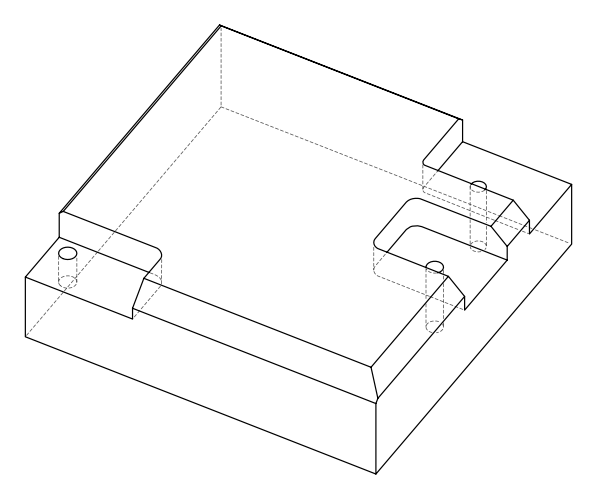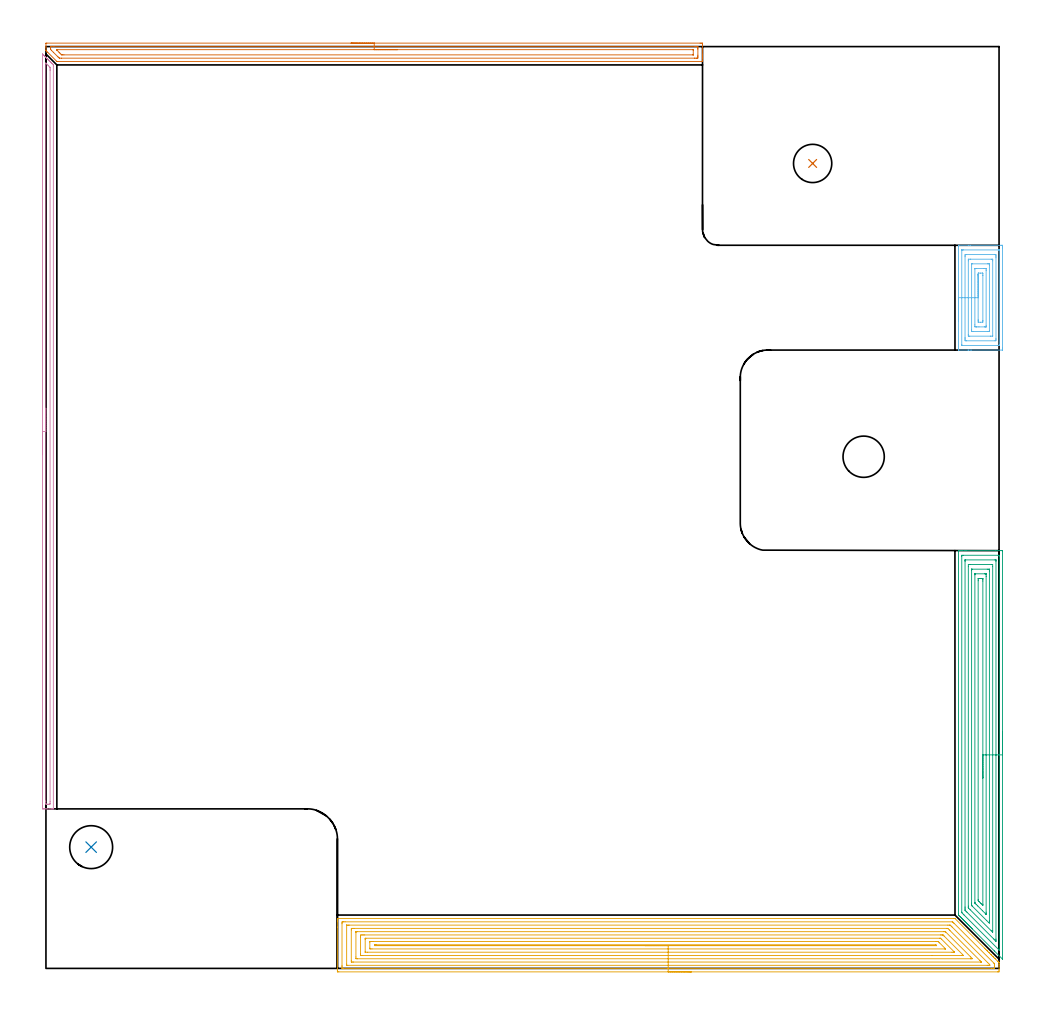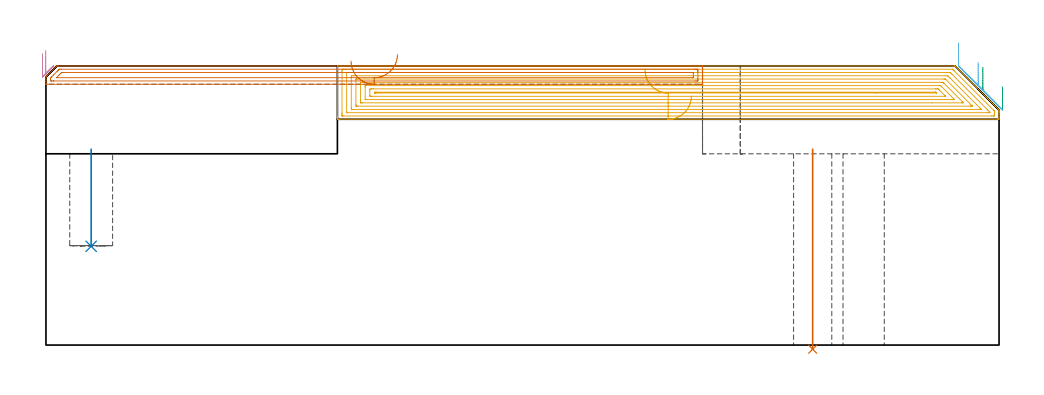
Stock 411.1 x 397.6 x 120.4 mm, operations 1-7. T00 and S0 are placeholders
(PLAN: 13 operations, 7 tool changes, 112.4 min)
(1 INDEXABLE_INSERT_DRILL_THROUGH_HOLE_FROM_SOLID | STEP1HOLE_1 | NXT0302_004 | 0.35 min | 25695 mm3)
(2 INDEXABLE_INSERT_DRILL_BLIND_HOLE_FROM_SOLID | STEP1POCKET | NXT0302_008 | 0.18 min | 20820 mm3)
(3 AREA_MILL | FG_CHAMFER_SURFACE | UGT0205_001 | 9.69 min | 33712 mm3)
(4 AREA_MILL_1 | FG_CHAMFER_SURFACE_1 | UGT0205_001 | 5.35 min | 3662 mm3)
(5 AREA_MILL_2 | FG_CHAMFER_SURFACE_2 | UGT0205_001 | 20.21 min | 74869 mm3)
(6 AREA_MILL_3 | FG_CHAMFER_SURFACE_3 | UGT0205_001 | 2.86 min | 10962 mm3)
(7 AREA_MILL_4 | FG_CHAMFER_SURFACE_4 | UGT0205_001 | 6.98 min | 8929 mm3)
(8 MILL_CORNER_NOTCH_RECTANGULAR | CORNER_NOTCH_RECTANGULAR | NXT0201_011 | Follow Part, ap 3, ae 75% | 39.66 min | 405418 mm3)
(9 MILL_CORNER_NOTCH_RECTANGULAR_1 | CORNER_NOTCH_RECTANGULAR_1 | UGT0201_094 | Follow Part, ap 5, ae 75% | 12.35 min | 314017 mm3)
(10 MILL_SLOT | SLOT_PARTIAL_RECTANGULAR | UGT0201_094 | Follow Part, ap 5, ae 75% | 13.94 min | 360773 mm3)
(11 SPOT_DRILL | STEP1HOLE | NXT0321_9005460120000 | 0.06 min | 214 mm3)
(12 DRILL_THROUGH_HOLE_INTO_CENTER | STEP1HOLE | NXT0301_065 | 0.36 min | 5537 mm3)
(13 DRILL_TO_ENLARGE_THROUGH_HOLE | STEP1HOLE | UGT0301_248 | 0.37 min | 14740 mm3)
(TOOL NXT0302_004 | Index. Insert Drill 16.5mm [880-D1650L20-05] | D16.5 PA176 FL83 Z2)
(TOOL NXT0302_008 | Index. Insert Drill 18.5mm [880-D1850L25-05] | D18.5 PA176 FL93 Z2)
(TOOL UGT0205_001 | Chamfer Mill 20 x 3 x 45 deg. | D20 FL50 Z2)
(TOOL NXT0201_011 | ENDMILL 12mm [2P460-1200-NA 1630] | D12 FL38 Z6)
(TOOL UGT0201_094 | End mill 20 mm | D20 FL38 Z4)
(TOOL NXT0321_9005460120000 | NC Spot Drill, 142deg, 12mm, Carbide, Uncoated | D12 PA142 FL30 Z2)
(TOOL NXT0301_065 | Carbide Drill 9.4mm [860.1-0940-075A1-MM 2214] | D9.4 PA140 FL98 Z2)
(TOOL UGT0301_248 | Twist Drill 17.8 mm | D17.8 PA118 FL130 Z2)
(OP 1 INDEXABLE_INSERT_DRILL_THROUGH_HOLE_FROM_SOLID)
G17 G21 G94 G90
T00 M6
G54
G17 G0 G90 X330.7 Y347.2 S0 M3
G43 Z130.4 H1
G94 G81 G98 Z-1.788 F250. R84.5
G80
M5
M2
(OP 2 INDEXABLE_INSERT_DRILL_BLIND_HOLE_FROM_SOLID)
G17 G21 G94 G90
T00 M6
G54
G17 G0 G90 X19.5 Y52.3 S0 M3
G43 Z130.4 H1
G94 G81 G98 Z42.6 F250. R84.5
G80
M5
M2
(OP 3 AREA_MILL)
G17 G21 G94 G90
T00 M6
G54
G17 G0 G90 X412.6 Y102.1 S1061 M3
G43 Z130.4 H0
Z111.4
G94 G1 Y102.062 Z110.528 F250.
Y101.948 Z109.664
Y101.759 Z108.812
Y101.497 Z107.98
Y101.163 Z107.174
Y100.76 Z106.4
Y100.292 Z105.664
Y99.76 Z104.972
Y99.171 Z104.329
Y98.528 Z103.74
Y97.836 Z103.209
Y97.1 Z102.74
Y96.326 Z102.337
Y95.52 Z102.003
Y94.688 Z101.741
Y93.837 Z101.552
Y92.972 Z101.438
Y92.1 Z101.4
Y4.122
X412.597 Y4.015 Z101.402
X412.595 Y4.013 Z101.403
X412.584 Y4.015 Z101.413
X409.069 Y7.531 Z104.931
X399.535 Y17.064 Z114.462
X399.491 Y17.108 Z114.508
X399.282 Y17.317 Z114.717
X399.238 Y17.361 Z114.759
X399.194 Y17.406 Z114.805
X398.986 Y17.614 Z115.013
X398.941 Y17.658 Z115.056
X398.896 Y17.704 Z115.103
X398.689 Y17.91 Z115.31
X398.644 Y17.955 Z115.353
X398.598 Y18.001 Z115.401
X398.393 Y18.207 Z115.606
X398.347 Y18.252 Z115.65
X398.301 Y18.299 Z115.698
X398.096 Y18.503 Z115.903
X398.05 Y18.549 Z115.947
X398.003 Y18.596 Z115.996
X397.8 Y18.8 Z116.199
X397.753 Y18.846 Z116.244
X397.706 Y18.894 Z116.293
X397.503 Y19.096 Z116.496
X397.456 Y19.143 Z116.541
X397.408 Y19.192 Z116.591
X397.207 Y19.393 Z116.792
X397.159 Y19.44 Z116.838
X397.11 Y19.489 Z116.888
X396.91 Y19.69 Z117.089
X396.862 Y19.737 Z117.135
X396.813 Y19.787 Z117.186
X396.614 Y19.986 Z117.385
X396.565 Y20.034 Z117.432
X396.515 Y20.084 Z117.484
X396.317 Y20.283 Z117.682
X396.267 Y20.331 Z117.73
X396.218 Y20.382 Z117.781
X396.02 Y20.579 Z117.979
X395.97 Y20.628 Z118.027
X395.92 Y20.679 Z118.079
X395.724 Y20.876 Z118.275
X395.673 Y20.925 Z118.324
X395.623 Y20.977 Z118.376
X395.427 Y21.172 Z118.572
X395.376 Y21.222 Z118.621
X395.325 Y21.275 Z118.674
X395.131 Y21.469 Z118.868
X395.079 Y21.52 Z118.918
X395.027 Y21.572 Z118.972
X394.834 Y21.765 Z119.165
X394.782 Y21.817 Z119.215
X394.73 Y21.87 Z119.269
X394.538 Y22.062 Z119.461
X394.485 Y22.114 Z119.512
X394.432 Y22.167 Z119.567
X394.241 Y22.359 Z119.758
X394.188 Y22.411 Z119.809
X394.134 Y22.465 Z119.864
X394.019 Y22.58 Z119.979
X393.729 Y22.87 Z120.267
X393.605 Y22.997 Z120.391
X393.6 Y23.358 Z120.4
X393.607 Y180.04 Z120.393
X393.605 Y180.113 Z120.39
X393.618 Y180.191 Z120.373
X393.636 Y180.197 Z120.355
X393.652 Y180.2 Z120.339
X394.03 Z119.969
X394.427 Z119.573
X395.079 Z118.916
X396.296 Z117.7
X396.862 Z117.133
X409.561 Z104.436
X412.012 Z101.985
X412.296 Y180.198 Z101.701
X412.592 Y180.19 Z101.406
X412.599 Y179.895 Z101.399
X412.6 Y92.1 Z101.4
X411.186 Z102.814
Y8.116
X411.184 Y8.051 Z102.816
X411.179 Y7.922 Z102.821
X411.174 Y7.886 Z102.826
X411.158 Y7.897 Z102.842
X411.121 Y7.93 Z102.879
X395.97 Y23.079 Z118.03
X395.693 Y23.358 Z118.307
X395.079 Y23.983 Z118.921
X395.021 Y24.06 Z118.979
X395.016 Y24.186 Z118.984
X395.015 Y24.25 Z118.985
X395.021 Y177.863 Z118.979
X395.022 Y177.92 Z118.978
X395.027 Y178.036 Z118.973
X395.036 Y178.19 Z118.964
X395.079 Y178.193 Z118.921
X395.576 Y178.199 Z118.424
X410.727 Z103.273
X411.121 Y178.193 Z102.879
X411.171 Y178.19 Z102.829
X411.18 Y178. Z102.82
X411.185 Y177.87 Z102.815
X411.186 Y177.805 Z102.814
Y177.74
Y92.1
X409.771 Z104.229
Y12.645
X409.77 Y12.212 Z104.23
X409.767 Y11.752 Z104.233
X409.766 Y11.746 Z104.234
X409.752 Y11.752 Z104.248
X409.338 Y12.162 Z104.662
X408.854 Y12.645 Z105.146
X397.249 Y24.25 Z116.751
X396.862 Y24.639 Z117.138
X396.611 Y24.895 Z117.389
X396.487 Y25.024 Z117.513
X396.435 Y25.086 Z117.565
X396.434 Y25.143 Z117.566
X396.43 Y25.575 Z117.57
X396.429 Y26.036 Z117.571
Y26.47
X396.436 Y175.553 Z117.564
X396.438 Y176.019 Z117.562
X396.44 Y176.126 Z117.56
X396.442 Y176.175 Z117.558
X396.452 Y176.19 Z117.548
X396.501 Y176.193 Z117.499
X396.682 Y176.199 Z117.318
X409.338 Y176.2 Z104.662
X409.519 Y176.198 Z104.481
X409.639 Y176.195 Z104.361
X409.734 Y176.19 Z104.266
X409.765 Y176.181 Z104.235
X409.766 Y176.163 Z104.234
X409.769 Y176.019 Z104.231
X409.771 Y175.586 Z104.229
Y92.1
X408.357 Z105.643
Y16.216
X408.355 Y15.869 Z105.645
X408.353 Y15.696 Z105.647
X408.351 Y15.625 Z105.649
X408.305 Y15.656 Z105.695
X407.734 Y16.216 Z106.266
X398.644 Y25.305 Z115.356
X397.916 Y26.036 Z116.084
X397.868 Y26.092 Z116.132
X397.85 Y26.116 Z116.15
X397.848 Y26.137 Z116.152
X397.845 Y26.237 Z116.155
X397.843 Y26.437 Z116.157
Y26.839
X397.85 Y173.341 Z116.15
X397.855 Y174.132 Z116.145
X397.856 Y174.181 Z116.144
X397.894 Y174.19 Z116.106
X398.001 Y174.194 Z115.999
X398.215 Y174.198 Z115.785
X398.644 Y174.2 Z115.356
X407.999 Y174.199 Z106.001
X408.204 Y174.197 Z105.796
X408.306 Y174.193 Z105.694
X408.35 Y174.19 Z105.65
X408.357 Y173.341 Z105.643
Y92.1
X406.943 Z107.057
X406.942 Y20.402 Z107.058
X406.938 Y19.787 Z107.062
X406.936 Y19.515 Z107.064
X406.665 Y19.742 Z107.335
X406.614 Y19.787 Z107.386
X405.774 Y20.625 Z108.226
X399.47 Y26.929 Z114.53
X399.405 Y26.997 Z114.595
X399.277 Y27.134 Z114.723
X399.264 Y27.2 Z114.736
X399.259 Y27.822 Z114.741
X399.258 Y28.099 Z114.742
X399.264 Y171.827 Z114.736
X399.266 Y172.099 Z114.734
X399.268 Y172.176 Z114.732
X399.271 Y172.191 Z114.729
X399.275 Y172.194 Z114.725
X399.294 Y172.197 Z114.706
X399.374 Y172.199 Z114.626
X399.535 Y172.2 Z114.465
X406.022 Z107.978
X406.665 Y172.197 Z107.335
X406.919 Y172.194 Z107.081
X406.937 Y172.183 Z107.063
X406.939 Y172.174 Z107.061
X406.942 Y171.555 Z107.058
X406.943 Y171.277 Z107.057
Y92.1
X405.529 Z108.471
Y24.25
X405.527 Y23.605 Z108.473
X405.523 Y23.358 Z108.477
X405.522 Y23.337 Z108.478
X405.519 Y23.338 Z108.481
X405.493 Y23.358 Z108.507
X403.991 Y24.856 Z110.009
X401.919 Y26.929 Z112.081
X401.318 Y27.531 Z112.682
X401.029 Y27.822 Z112.971
X400.738 Y28.122 Z113.262
X400.678 Y28.191 Z113.322
X400.676 Y28.227 Z113.324
X400.673 Y28.307 Z113.327
X400.672 Y28.468 Z113.328
X400.678 Y169.77 Z113.322
X400.68 Y170.09 Z113.32
X400.683 Y170.169 Z113.317
X400.684 Y170.183 Z113.316
X400.695 Y170.19 Z113.305
X400.745 Y170.194 Z113.255
X400.889 Y170.199 Z113.111
X404.882 Y170.2 Z109.118
X405.347 Y170.198 Z108.653
X405.492 Y170.191 Z108.508
X405.522 Y170.189 Z108.478
X405.524 Y170.137 Z108.476
X405.527 Y170.017 Z108.473
X405.528 Y169.77 Z108.472
X405.529 Y169.122 Z108.471
Y92.1
X404.115 Z109.885
X404.114 Y27.698 Z109.886
X404.113 Y27.574 Z109.887
X404.108 Y27.327 Z109.892
X404.103 Y27.205 Z109.897
X404.067 Y27.238 Z109.933
X403.991 Y27.309 Z110.009
X403.476 Y27.822 Z110.524
X403.1 Y28.197 Z110.9
X402.584 Y28.714 Z111.416
X402.209 Y29.096 Z111.791
X402.149 Y29.16 Z111.851
X402.093 Y29.241 Z111.907
X402.088 Y29.484 Z111.912
X402.086 Y29.607 Z111.914
X402.092 Y167.208 Z111.908
X402.097 Y167.984 Z111.903
X402.099 Y168.095 Z111.901
X402.107 Y168.19 Z111.893
X402.209 Y168.192 Z111.791
X402.885 Y168.199 Z111.115
X403.1 Y168.2 Z110.9
X403.777 Y168.199 Z110.223
X403.991 Y168.194 Z110.009
X404.062 Y168.19 Z109.938
X404.108 Y168.182 Z109.892
X404.11 Y168.108 Z109.89
X404.113 Y167.984 Z109.887
X404.114 Y167.861 Z109.886
X404.115 Y167.092 Z109.885
Y92.1
Y91.228 Z109.923
Y90.364 Z110.037
Y89.512 Z110.226
Y88.68 Z110.488
Y87.874 Z110.822
Y87.1 Z111.225
Y86.364 Z111.694
Y85.672 Z112.225
Y85.029 Z112.814
Y84.44 Z113.457
Y83.909 Z114.15
Y83.44 Z114.885
Y83.037 Z115.659
Y82.703 Z116.465
Y82.441 Z117.297
Y82.252 Z118.149
Y82.138 Z119.014
Y82.1 Z119.885
G0 Z130.4
M5
M2
(OP 4 AREA_MILL_1)
G17 G21 G94 G90
T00 M6
G54
G17 G0 G90 X-1.5 Y221.6 S1061 M3
G43 Z130.4 H0
Z125.7
G94 G1 Y221.638 Z124.828 F250.
Y221.752 Z123.963
Y221.941 Z123.112
Y222.203 Z122.28
Y222.537 Z121.474
Y222.94 Z120.7
Y223.408 Z119.964
Y223.94 Z119.272
Y224.529 Z118.629
Y225.172 Z118.04
Y225.864 Z117.508
Y226.6 Z117.04
Y227.374 Z116.637
Y228.18 Z116.303
Y229.012 Z116.041
Y229.863 Z115.852
Y230.728 Z115.738
Y231.6 Z115.7
Y394.161
X-1.494 Y394.375 Z115.703
X-1.493 Y394.382 Z115.705
X-1.474 Y394.375 Z115.724
X-1.08 Y393.98 Z116.12
X-0.93 Y393.831 Z116.267
X-0.879 Y393.779 Z116.32
X-0.685 Y393.586 Z116.514
X-0.633 Y393.535 Z116.564
X-0.581 Y393.481 Z116.618
X-0.39 Y393.29 Z116.809
X-0.337 Y393.238 Z116.86
X-0.283 Y393.183 Z116.916
X-0.094 Y392.995 Z117.105
X-0.04 Y392.941 Z117.157
X0.015 Y392.886 Z117.214
X0.201 Y392.699 Z117.4
X0.257 Y392.645 Z117.453
X0.313 Y392.588 Z117.512
X0.497 Y392.404 Z117.696
X0.553 Y392.348 Z117.75
X0.611 Y392.29 Z117.81
X0.792 Y392.108 Z117.991
X0.85 Y392.052 Z118.047
X0.908 Y391.992 Z118.107
X1.087 Y391.813 Z118.286
X1.147 Y391.755 Z118.343
X1.206 Y391.694 Z118.405
X1.383 Y391.518 Z118.582
X1.443 Y391.458 Z118.64
X1.504 Y391.396 Z118.703
X1.678 Y391.222 Z118.877
X1.74 Y391.162 Z118.936
X1.802 Y391.099 Z119.001
X1.974 Y390.927 Z119.173
X2.037 Y390.865 Z119.233
X2.1 Y390.801 Z119.299
X2.269 Y390.631 Z119.468
X2.333 Y390.568 Z119.53
X2.398 Y390.503 Z119.597
X2.565 Y390.336 Z119.764
X2.63 Y390.272 Z119.826
X3.127 Y389.773 Z120.326
X3.194 Y389.704 Z120.392
X3.2 Y389.311 Z120.4
Y68.974
X3.197 Y68.81 Z120.388
X3.153 Y68.807 Z120.345
X2.756 Y68.8 Z119.956
X2.433 Z119.632
X1.74 Z118.935
X0.503 Z117.7
X-0.04 Z117.155
X-0.658 Z116.537
X-0.93 Y68.801 Z116.266
X-1.181 Y68.803 Z116.014
X-1.491 Y68.808 Z115.705
X-1.493 Y68.855 Z115.703
X-1.499 Y69.421 Z115.701
X-1.5 Y69.993 Z115.7
Y231.6
X-0.086 Z117.114
Y390.251
X-0.085 Y390.297 Z117.115
X-0.081 Y390.389 Z117.119
X-0.074 Y390.513 Z117.126
X-0.04 Y390.482 Z117.16
X0.244 Y390.205 Z117.444
X0.85 Y389.6 Z118.05
X1.137 Y389.311 Z118.337
X1.74 Y388.698 Z118.94
X1.779 Y388.418 Z118.979
X1.782 Y388.376 Z118.982
X1.786 Y387.524 Z118.986
Y387.478
Y72.055
X1.782 Y71.208 Z118.982
X1.78 Y71.167 Z118.98
X1.74 Y70.81 Z118.94
X1.254 Y70.803 Z118.454
X0.85 Y70.802 Z118.05
X0.363 Y70.803 Z117.563
X-0.04 Y70.81 Z117.16
X-0.08 Y71.208 Z117.12
X-0.083 Y71.251 Z117.117
X-0.086 Y72.101 Z117.114
Y72.147
Y231.6
Y232.472 Z117.152
Y233.336 Z117.266
Y234.188 Z117.455
Y235.02 Z117.717
Y235.826 Z118.051
Y236.6 Z118.454
Y237.336 Z118.923
Y238.028 Z119.454
Y238.671 Z120.043
Y239.26 Z120.686
Y239.791 Z121.378
Y240.26 Z122.114
Y240.663 Z122.888
Y240.997 Z123.694
Y241.259 Z124.526
Y241.448 Z125.378
Y241.562 Z126.243
Y241.6 Z127.114
G0 Z130.4
M5
M2
(OP 5 AREA_MILL_2)
G17 G21 G94 G90
T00 M6
G54
G17 G0 G90 X278.4 Y-1.5 S1061 M3
G43 Z130.4 H0
Z107.4
G94 G1 X278.362 Z106.528 F250.
X278.248 Z105.663
X278.059 Z104.812
X277.797 Z103.98
X277.463 Z103.174
X277.06 Z102.4
X276.592 Z101.664
X276.06 Z100.972
X275.471 Z100.329
X274.828 Z99.74
X274.136 Z99.208
X273.4 Z98.74
X272.626 Z98.337
X271.82 Z98.003
X270.988 Z97.741
X270.136 Z97.552
X269.272 Z97.438
X268.4 Z97.4
X126.321
X125.853 Y-1.495 Z97.403
X125.709 Y-1.492 Z97.406
X125.705 Y-1.033 Z97.865
X125.7 Y-0.419 Z98.478
Y17.771 Z116.666
Y20.15 Z119.045
Y20.839 Z119.738
Y21.135 Z120.035
X125.707 Y21.49 Z120.381
X125.708 Y21.497 Z120.388
X125.874 Y21.5 Z120.4
X391.714
X392.096 Y21.495 Z120.388
X392.124 Y21.476 Z120.376
X404.926 Y8.676 Z107.572
X405.366 Y8.235 Z107.134
X405.808 Y7.793 Z106.69
X406.011 Y7.59 Z106.489
X406.074 Y7.526 Z106.426
X406.691 Y6.911 Z105.807
X406.925 Y6.675 Z105.575
X407.573 Y6.028 Z104.925
X407.776 Y5.824 Z104.724
X407.798 Y5.802 Z104.702
X408.456 Y5.146 Z104.042
X408.628 Y4.972 Z103.872
X408.692 Y4.908 Z103.808
X409.338 Y4.263 Z103.16
X409.479 Y4.121 Z103.021
X410.582 Y3.018 Z101.917
X410.809 Y2.792 Z101.689
X410.926 Y2.675 Z101.573
X411.097 Y2.5 Z101.4
X411.098 Y2.498 Z101.397
X411.1 Y1.809 Z100.708
Y1.422 Z100.321
Y0.733 Z99.628
Y-0.494 Z98.403
X411.096 Y-1.033 Z97.862
X411.091 Y-1.491 Z97.405
X410.947 Y-1.494 Z97.402
X410.479 Y-1.5 Z97.4
X268.4
Y-0.086 Z98.814
X128.108 Y-0.085 Z98.815
X128.043
X127.728 Y-0.079 Z98.821
X127.71 Y0.023 Z98.923
X127.703 Y0.251 Z99.151
X127.701 Y0.733 Z99.633
X127.7 Y1.136 Z100.036
X127.701 Y19.267 Z118.167
X127.702 Y19.668 Z118.568
X127.71 Y20.067 Z118.967
X128.108 Y20.083 Z118.983
X128.175 Y20.084 Z118.984
X129.002 Y20.086 Z118.986
X390.885 Y20.085 Z118.985
X390.988 Y20.082 Z118.982
X391.038 Y20.079 Z118.979
X391.065 Y20.073 Z118.973
X391.173 Y19.969 Z118.869
X391.539 Y19.61 Z118.51
X391.714 Y19.437 Z118.337
X408.904 Y2.246 Z101.146
X409.009 Y2.139 Z101.039
X409.059 Y2.085 Z100.985
X409.08 Y2.058 Z100.958
X409.09 Y2.018 Z100.918
X409.096 Y1.615 Z100.515
X409.1 Y1.212 Z100.112
X409.099 Y0.733 Z99.633
X409.098 Y0.332 Z99.232
X409.09 Y-0.067 Z98.833
X408.692 Y-0.083 Z98.817
X408.626 Y-0.085 Z98.815
X407.798 Y-0.086 Z98.814
X268.4
Y1.328 Z100.228
X130.186 Y1.329 Z100.229
X129.896 Y1.33 Z100.23
X129.799 Y1.332 Z100.232
X129.724 Y1.335 Z100.235
X129.71 Y1.338 Z100.238
X129.706 Y1.367 Z100.267
X129.703 Y1.422 Z100.322
X129.701 Y1.615 Z100.515
X129.7 Y1.808 Z100.708
X129.701 Y18.576 Z117.476
X129.706 Y18.642 Z117.542
X129.71 Y18.661 Z117.561
X129.718 Y18.665 Z117.565
X129.751 Y18.667 Z117.567
X129.896 Y18.67 Z117.57
X130.499 Y18.671 Z117.571
X130.789
X389.033
X389.638 Y18.67 Z117.57
X389.927 Y18.666 Z117.566
X390.018 Y18.664 Z117.564
X390.115 Y18.574 Z117.474
X390.311 Y18.385 Z117.285
X390.82 Y17.881 Z116.781
X406.203 Y2.498 Z101.398
X406.904 Y1.792 Z100.692
X407.076 Y1.615 Z100.515
X407.095 Y1.427 Z100.327
X407.093 Y1.358 Z100.258
X407.09 Y1.338 Z100.238
X407.082 Y1.335 Z100.235
X407.049 Y1.333 Z100.233
X406.904 Y1.33 Z100.23
X406.301 Y1.329 Z100.229
X406.011 Y1.328 Z100.228
X268.4
Y2.743 Z101.643
X132.576
X132.327 Y2.744 Z101.644
X131.829 Y2.748 Z101.648
X131.716 Y2.75 Z101.65
X131.71 Y2.945 Z101.845
X131.7 Y3.363 Z102.263
Y16.619 Z115.519
X131.71 Y17.052 Z115.952
X131.725 Y17.25 Z116.15
X131.935 Y17.253 Z116.153
X132.576 Y17.256 Z116.156
X132.824 Y17.257 Z116.157
X388.71
X388.871 Y17.255 Z116.155
X388.952 Y17.253 Z116.153
X388.987 Y17.25 Z116.15
X389.033 Y17.212 Z116.112
X389.631 Y16.619 Z115.519
X389.927 Y16.325 Z115.225
X402.871 Y3.38 Z102.28
X403.33 Y2.919 Z101.819
X403.466 Y2.776 Z101.676
X403.489 Y2.75 Z101.65
X403.449 Y2.748 Z101.648
X403.33 Y2.745 Z101.645
X403.082 Y2.743 Z101.643
X268.4
Y4.157 Z103.057
X134.363
X134.256 Y4.158 Z103.058
X134.041 Y4.164 Z103.064
X133.71 Y4.176 Z103.076
X133.707 Y4.263 Z103.163
X133.701 Y4.918 Z103.818
X133.7 Y15.509 Z114.409
X133.703 Y15.737 Z114.637
X133.707 Y15.818 Z114.718
X133.709 Y15.833 Z114.733
X133.791 Y15.837 Z114.737
X133.933 Y15.841 Z114.741
X134.148 Y15.843 Z114.743
X134.256
X387.353 Y15.842 Z114.742
X387.568 Y15.839 Z114.739
X387.959 Y15.831 Z114.731
X388.061 Y15.737 Z114.637
X388.139 Y15.662 Z114.562
X398.862 Y4.939 Z103.839
X399.532 Y4.263 Z103.163
X399.616 Y4.174 Z103.074
X399.292 Y4.163 Z103.063
X399.077 Y4.158 Z103.058
X398.97 Y4.157 Z103.057
X398.862
X268.4
Y5.571 Z104.471
X136.613
X136.151 Y5.572 Z104.472
X135.716 Y5.575 Z104.475
X135.71 Y5.578 Z104.478
X135.703 Y5.587 Z104.487
X135.701 Y6.028 Z104.928
X135.7 Y6.473 Z105.373
X135.701 Y13.533 Z112.433
X135.703 Y13.972 Z112.872
X135.707 Y14.41 Z113.31
X136.151 Y14.422 Z113.322
X136.584 Y14.426 Z113.326
X137.044 Y14.428 Z113.328
X137.475 Y14.429 Z113.329
X385.89
X386.352 Y14.428 Z113.328
X386.787 Y14.425 Z113.325
X386.896 Y14.422 Z113.322
X386.93 Y14.411 Z113.311
X387.009 Y14.337 Z113.237
X387.106 Y14.245 Z113.145
X387.246 Y14.107 Z113.007
X387.381 Y13.972 Z112.872
X395.288 Y6.064 Z104.964
X395.322 Y6.028 Z104.928
X395.744 Y5.578 Z104.478
X395.288 Y5.574 Z104.474
X394.856 Y5.572 Z104.472
X382.192 Y5.571 Z104.471
X268.4
Y6.985 Z105.885
X138.756
X137.938 Y6.986 Z105.886
X137.86 Y6.987 Z105.887
X137.748 Y6.992 Z105.892
X137.709 Y7.001 Z105.901
X137.705 Y7.023 Z105.923
X137.703 Y7.048 Z105.948
X137.7 Y7.145 Z106.045
Y12.441 Z111.341
X137.702 Y12.676 Z111.576
X137.705 Y12.832 Z111.732
X137.71 Y12.957 Z111.857
X137.717 Y13.008 Z111.908
X138.013 Y13.014 Z111.914
X385.535
X385.738 Y13.011 Z111.911
X385.839 Y13.008 Z111.908
X385.891 Y13. Z111.9
X385.993 Y12.901 Z111.801
X386.352 Y12.549 Z111.449
X391.714 Y7.188 Z106.088
X391.836 Y7.06 Z105.96
X391.873 Y7.018 Z105.918
X391.892 Y6.992 Z105.892
X391.842 Y6.99 Z105.89
X391.714 Y6.987 Z105.887
X391.638 Y6.986 Z105.886
X390.82 Y6.985 Z105.885
X268.4
Y8.399 Z107.299
X140.618 Y8.4 Z107.3
X140.001 Y8.403 Z107.303
X139.725 Y8.407 Z107.307
X139.702 Y8.676 Z107.576
X139.701 Y8.7 Z107.6
Y11.347 Z110.247
X139.725 Y11.593 Z110.493
X140.34 Y11.599 Z110.499
X140.618 Y11.6 Z110.5
X141.232
X383.671
X384.286 Y11.599 Z110.499
X384.565 Y11.597 Z110.497
X384.84 Y11.593 Z110.493
X385.121 Y11.324 Z110.224
X385.459 Y10.994 Z109.894
X387.777 Y8.676 Z107.576
X387.95 Y8.501 Z107.401
X388.01 Y8.436 Z107.336
X388.033 Y8.409 Z107.309
X387.991 Y8.406 Z107.306
X387.806 Y8.402 Z107.302
X387.525 Y8.4 Z107.3
X268.4 Y8.399 Z107.299
Y9.814 Z108.714
X142.406
X142.146 Y9.815 Z108.715
X141.771 Y9.819 Z108.719
X141.717 Y9.82 Z108.72
X141.71 Y9.873 Z108.773
X141.708 Y10. Z108.9
X141.71 Y10.127 Z109.027
X141.717 Y10.18 Z109.08
X141.775 Y10.181 Z109.081
X142.147 Y10.185 Z109.085
X142.406 Y10.186 Z109.086
X383.671
X383.734 Y10.185 Z109.085
X383.784 Y10.182 Z109.082
X383.813 Y10.179 Z109.079
X383.833 Y10.161 Z109.061
X384. Y9.998 Z108.898
X384.16 Y9.834 Z108.734
X384.171 Y9.821 Z108.721
X384.16 Y9.819 Z108.719
X384.111 Y9.816 Z108.716
X384.049 Y9.815 Z108.715
X357.758 Y9.814 Z108.714
X268.4
X267.528 Z108.752
X266.664 Z108.866
X265.812 Z109.054
X264.98 Z109.317
X264.174 Z109.651
X263.4 Z110.053
X262.664 Z110.522
X261.972 Z111.053
X261.329 Z111.643
X260.74 Z112.286
X260.208 Z112.978
X259.74 Z113.714
X259.337 Z114.488
X259.003 Z115.294
X258.741 Z116.126
X258.552 Z116.977
X258.438 Z117.842
X258.4 Z118.714
G0 Z130.4
M5
M2
(OP 6 AREA_MILL_3)
G17 G21 G94 G90
T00 M6
G54
G17 G0 G90 X393.602 Y279.302 S1061 M3
G43 Z130.4 H0
Z130.398
G94 G1 Y279.34 Z129.526 F250.
Y279.454 Z128.661
Y279.642 Z127.81
Y279.904 Z126.978
Y280.238 Z126.172
Y280.641 Z125.398
Y281.109 Z124.662
Y281.64 Z123.97
Y282.23 Z123.326
X393.603 Y282.873 Z122.737
Y283.565 Z122.206
Y284.3 Z121.737
Y285.074 Z121.334
Y285.88 Z121.
Y286.712 Z120.737
Y287.564 Z120.548
Y288.429 Z120.434
X393.604 Y289.3 Z120.396
X393.607 Y311.397 Z120.393
X393.609 Y311.809 Z120.39
X393.611 Y311.842 Z120.389
X393.612 Y311.855 Z120.388
X393.614 Y311.894 Z120.382
X393.615 Y311.899 Z120.38
X393.732 Y311.9 Z120.267
X397.853 Z116.146
X398.644 Z115.349
X412.012 Z101.984
X412.506 Y311.899 Z101.489
X412.591 Y311.894 Z101.405
X412.598 Y311.408 Z101.402
X412.6 Y310.825 Z101.4
Y267.493
X412.598 Y267.192 Z101.402
X412.591 Y266.706 Z101.405
X412.506 Y266.701 Z101.489
X399.14 Y266.7 Z114.855
X398.644 Z115.349
X397.853 Z116.146
X397.753 Z116.246
X393.731 Z120.267
X393.614 Z120.381
X393.605 Y266.709 Z120.391
X393.6 Y266.749 Z120.4
X393.604 Y289.3 Z120.396
X395.018 Z118.982
X395.021 Y309.697 Z118.979
X395.022 Y309.755 Z118.978
X395.026 Y309.869 Z118.974
X395.029 Y309.892 Z118.971
X395.031 Y309.895 Z118.969
X395.046 Y309.898 Z118.954
X395.079 Y309.899 Z118.921
X395.708 Y309.9 Z118.292
X410.859 Z103.141
X411.121 Y309.896 Z102.879
X411.158 Y309.894 Z102.842
X411.175 Y309.891 Z102.825
X411.179 Y309.832 Z102.821
X411.184 Y309.704 Z102.816
X411.185 Y309.64 Z102.815
Y268.897
X411.183 Y268.832 Z102.817
X411.179 Y268.712 Z102.821
X411.121 Y268.71 Z102.879
X410.491 Y268.701 Z103.509
X395.341 Z118.659
X395.079 Y268.704 Z118.921
X395.042 Y268.706 Z118.958
X395.025 Y268.709 Z118.975
X395.022 Y268.769 Z118.978
X395.016 Y268.896 Z118.984
X395.015 Y268.96 Z118.985
Y269.024
X395.018 Y289.3 Z118.982
X396.432 Z117.568
X396.435 Y306.987 Z117.565
X396.437 Y307.408 Z117.563
X396.442 Y307.871 Z117.558
X396.833 Y307.899 Z117.167
X409.309 Y307.9 Z104.691
X409.338 Y307.899 Z104.662
X409.765 Y307.871 Z104.235
X409.77 Y307.443 Z104.23
X409.771 Y306.987 Z104.229
X409.772 Y306.532 Z104.228
X409.771 Y271.613 Z104.229
X409.77 Y271.185 Z104.23
X409.764 Y270.729 Z104.236
X409.367 Y270.701 Z104.633
X396.891 Y270.7 Z117.109
X396.862 Y270.702 Z117.138
X396.436 Y270.729 Z117.564
X396.431 Y271.156 Z117.569
X396.429 Y271.613 Z117.571
Y272.042
X396.432 Y289.3 Z117.568
X397.846 Z116.154
X397.849 Y305.218 Z116.151
X397.853 Y305.612 Z116.147
X397.856 Y305.809 Z116.144
X397.865 Y305.89 Z116.135
X397.961 Y305.896 Z116.039
X398.644 Y305.899 Z115.356
X398.848 Y305.9 Z115.152
X407.761 Y305.899 Z106.239
X408.289 Y305.892 Z105.711
X408.349 Y305.89 Z105.651
X408.351 Y305.816 Z105.649
X408.354 Y305.647 Z105.646
X408.357 Y305.307 Z105.643
Y305.218
Y272.984
X408.355 Y272.786 Z105.645
X408.353 Y272.737 Z105.647
X408.351 Y272.718 Z105.649
X408.34 Y272.71 Z105.66
X408.239 Y272.704 Z105.761
X407.556 Y272.7 Z106.444
X407.352 Z106.648
X398.439 Y272.701 Z115.561
X397.911 Y272.708 Z116.089
X397.852 Y272.71 Z116.148
X397.849 Y272.784 Z116.151
X397.846 Y272.953 Z116.154
X397.844 Y273.292 Z116.156
Y273.382
X397.846 Y289.3 Z116.154
X399.261 Y289.299 Z114.739
X399.263 Y303.719 Z114.737
X399.265 Y303.809 Z114.735
X399.269 Y303.88 Z114.731
X399.271 Y303.891 Z114.729
X399.281 Y303.894 Z114.719
X399.308 Y303.897 Z114.692
X399.535 Y303.899 Z114.465
X406.211 Y303.9 Z107.789
X406.665 Y303.897 Z107.335
X406.816 Y303.894 Z107.184
X406.931 Y303.89 Z107.069
X406.936 Y303.725 Z107.064
X406.94 Y303.449 Z107.06
X406.942 Y303.174 Z107.058
X406.943 Y275.151 Z107.057
X406.941 Y274.876 Z107.059
X406.939 Y274.783 Z107.061
X406.936 Y274.718 Z107.064
X406.891 Y274.71 Z107.109
X406.665 Y274.706 Z107.335
X406.227 Y274.701 Z107.773
X399.989 Y274.7 Z114.011
X399.535 Y274.703 Z114.465
X399.384 Y274.706 Z114.616
X399.269 Y274.71 Z114.731
X399.265 Y274.876 Z114.735
X399.261 Y275.151 Z114.739
X399.259 Y275.425 Z114.741
X399.261 Y289.299 Z114.739
X400.675 Z113.325
X400.677 Y301.681 Z113.323
X400.679 Y301.839 Z113.321
X400.681 Y301.878 Z113.319
X400.683 Y301.889 Z113.318
X400.728 Y301.892 Z113.272
X400.875 Y301.897 Z113.125
X401.097 Y301.9 Z112.903
X404.662 Z109.338
X404.882 Y301.898 Z109.118
X405.103 Y301.894 Z108.897
X405.522 Y301.885 Z108.478
X405.524 Y301.681 Z108.476
X405.528 Y301.04 Z108.472
X405.529 Y277.162 Z108.471
X405.528 Y276.919 Z108.472
X405.525 Y276.759 Z108.475
X405.523 Y276.721 Z108.477
X405.521 Y276.71 Z108.479
X405.472 Y276.707 Z108.528
X405.325 Y276.703 Z108.675
X405.103 Y276.7 Z108.897
X404.882 Z109.118
X402.43 Z111.57
X401.538 Z112.462
X401.318 Y276.702 Z112.682
X401.097 Y276.706 Z112.903
X400.68 Y276.716 Z113.32
X400.678 Y276.919 Z113.322
X400.674 Y277.558 Z113.326
X400.675 Y289.299 Z113.325
X402.089 Z111.911
X402.091 Y299.145 Z111.909
X402.092 Y299.262 Z111.908
X402.096 Y299.497 Z111.904
X402.106 Y299.891 Z111.894
X402.209 Y299.899 Z111.791
X402.221 Y299.9 Z111.779
X403.1 Z110.9
X403.991 Y299.899 Z110.009
X404.006 Y299.898 Z109.994
X404.108 Y299.842 Z109.892
X404.11 Y299.794 Z109.89
X404.114 Y299.028 Z109.886
X404.115 Y298.905 Z109.885
X404.114 Y279.45 Z109.886
X404.113 Y279.327 Z109.887
X404.108 Y279.083 Z109.892
X404.094 Y278.709 Z109.906
X403.991 Y278.701 Z110.009
X403.979 Y278.7 Z110.021
X403.1 Z110.9
X402.209 Y278.701 Z111.791
X402.194 Y278.702 Z111.806
X402.094 Y278.757 Z111.906
X402.092 Y278.804 Z111.908
X402.088 Y279.572 Z111.912
X402.087 Y279.693 Z111.913
X402.089 Y289.299 Z111.911
Y290.17 Z111.949
Y291.035 Z112.063
Y291.887 Z112.251
Y292.719 Z112.514
X402.09 Y293.525 Z112.847
Y294.299 Z113.25
Y295.035 Z113.719
Y295.727 Z114.25
Y296.37 Z114.839
Y296.96 Z115.482
Y297.491 Z116.174
Y297.96 Z116.91
Y298.363 Z117.683
Y298.697 Z118.489
X402.091 Y298.959 Z119.321
Y299.148 Z120.173
Y299.262 Z121.038
Y299.301 Z121.909
G0 Z130.4
M5
M2
(OP 7 AREA_MILL_4)
G17 G21 G94 G90
T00 M6
G54
G17 G0 G90 X131.6 Y399.1 S1061 M3
G43 Z130.4 H0
Z122.5
G94 G1 X131.638 Z121.628 F250.
X131.752 Z120.764
X131.941 Z119.912
X132.203 Z119.08
X132.537 Z118.274
X132.94 Z117.5
X133.408 Z116.764
X133.94 Z116.072
X134.529 Z115.429
X135.172 Z114.84
X135.864 Z114.308
X136.6 Z113.84
X137.374 Z113.437
X138.18 Z113.103
X139.012 Z112.841
X139.864 Z112.652
X140.728 Z112.538
X141.6 Z112.5
X282.159
X282.596 Y399.099 Z112.501
X283.027 Y399.095 Z112.503
X283.19 Y399.092 Z112.506
X283.2 Y398.67 Z112.927
Y394.27 Z117.324
Y393.702 Z117.895
Y393.39 Z118.206
Y392.822 Z118.774
Y392.51 Z119.085
Y391.504 Z120.095
X283.19 Y391.206 Z120.393
X283.042 Y391.2 Z120.4
X5.066
X4.698 Y391.207 Z120.392
X4.639 Y391.26 Z120.339
X0.748 Y395.15 Z116.447
X0.319 Y395.581 Z116.019
X0.009 Y395.891 Z115.708
X0. Y395.903 Z115.695
Y397.166 Z114.434
Y397.79 Z113.806
Y398.981 Z112.616
X0.003 Y399.091 Z112.505
X0.376 Y399.1 Z112.5
X141.6
Y397.686 Z113.914
X280.024
X280.811 Y397.685 Z113.915
X280.918 Y397.684 Z113.916
X281.164 Y397.679 Z113.921
X281.19 Y397.599 Z114.001
X281.196 Y397.41 Z114.19
X281.199 Y396.91 Z114.69
X281.2 Y396.526 Z115.074
Y393.886 Z117.714
X281.199 Y393.39 Z118.21
X281.197 Y393.009 Z118.591
X281.19 Y392.63 Z118.97
X280.811 Y392.618 Z118.982
X280.704 Y392.616 Z118.984
X279.919 Y392.614 Z118.986
X279.813
X6.745
X5.959 Y392.616 Z118.984
X5.85 Y392.617 Z118.983
X5.76 Y392.621 Z118.979
X5.414 Y392.948 Z118.652
X5.178 Y393.174 Z118.426
X5.066 Y393.284 Z118.316
X4.959 Y393.39 Z118.21
X3.2 Y395.15 Z116.45
X2.389 Y395.963 Z115.637
X2.329 Y396.03 Z115.57
X2.01 Y396.404 Z115.196
X2.005 Y396.91 Z114.69
X2.003 Y397.29 Z114.31
X2.01 Y397.67 Z113.93
X2.389 Y397.682 Z113.918
X2.496 Y397.684 Z113.916
X3.281 Y397.686 Z113.914
X3.387
X141.6
Y396.272 Z115.328
X279.026 Y396.271 Z115.329
X279.108 Y396.27 Z115.33
X279.172 Y396.267 Z115.333
X279.185 Y396.265 Z115.335
X279.19 Y396.249 Z115.351
X279.194 Y396.201 Z115.399
X279.199 Y396.03 Z115.57
Y394.27 Z117.33
X279.198 Y394.101 Z117.499
X279.19 Y394.043 Z117.557
X279.187 Y394.035 Z117.565
X279.178 Y394.032 Z117.568
X279.149 Y394.03 Z117.57
X279.026 Y394.029 Z117.571
X7.743
X7.094 Y394.031 Z117.569
X6.851 Y394.034 Z117.566
X6.775 Y394.036 Z117.564
X6.694 Y394.113 Z117.487
X6.532 Y394.27 Z117.33
X5.959 Y394.841 Z116.759
X5.649 Y395.15 Z116.45
X4.672 Y396.127 Z115.473
X4.596 Y396.205 Z115.395
X4.549 Y396.257 Z115.343
X4.544 Y396.266 Z115.334
X4.546 Y396.268 Z115.332
X4.576 Y396.269 Z115.331
X4.822 Y396.271 Z115.329
X5.066 Y396.272 Z115.328
X141.6
X142.472 Z115.366
X143.336 Z115.48
X144.188 Z115.669
X145.02 Z115.932
X145.826 Z116.265
X146.6 Z116.668
X147.336 Z117.137
X148.028 Z117.668
X148.671 Z118.257
X149.26 Z118.901
X149.792 Z119.593
X150.26 Z120.328
X150.663 Z121.102
X150.997 Z121.908
X151.259 Z122.74
X151.448 Z123.592
X151.562 Z124.457
X151.6 Z125.328
G0 Z130.4
M5
M2
